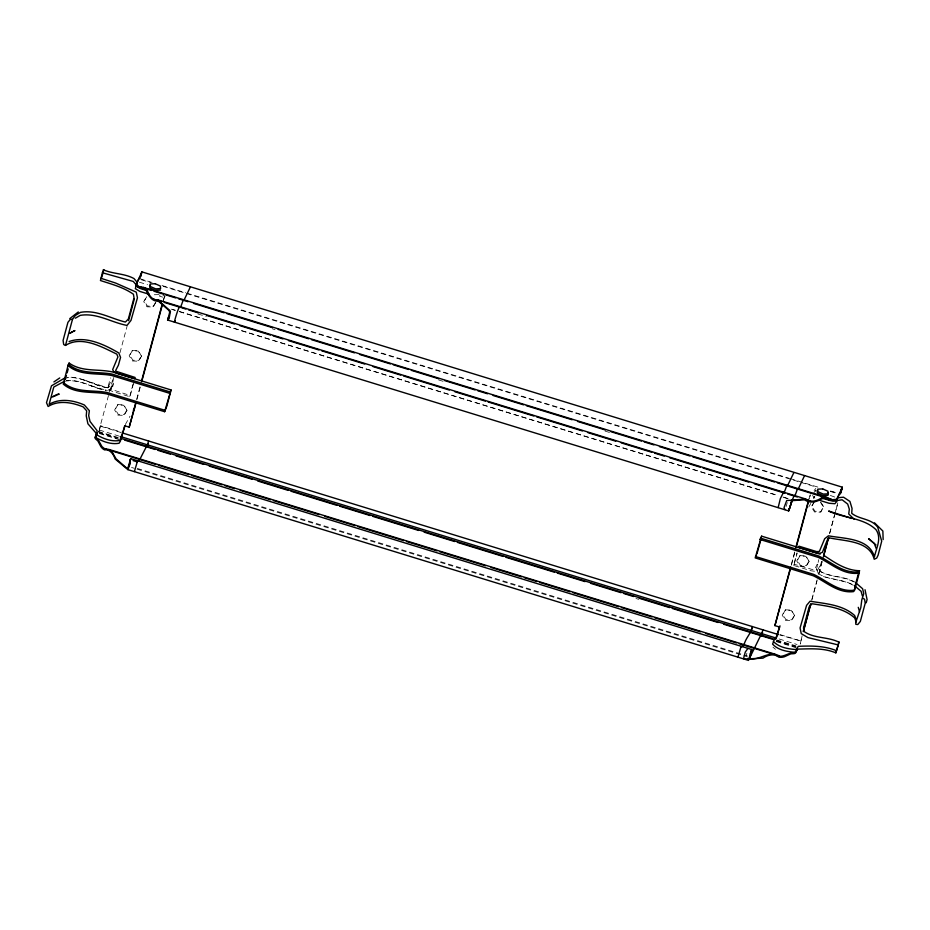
<?xml version="1.0" encoding="UTF-8"?>
<svg xmlns="http://www.w3.org/2000/svg" width="930" height="930" viewBox="0 0 930 930"><rect width="100%" height="100%" fill="white"/><g stroke="black" fill="none" stroke-linecap="round" stroke-linejoin="round"><path stroke-width="0.7" stroke-dasharray="4.65 3.49" d="M126.968 410.421L123.864 404.864L117.936 404.643L114.611 409.967L117.912 415.14L124.085 415.373L126.968 410.421L123.678 405.236L117.506 405.015M141.511 356.248L138.396 350.691L132.478 350.471L129.154 355.795L132.444 360.98L138.628 361.2L141.511 356.248L138.221 351.075L132.037 350.843M794.546 615.613L791.43 610.057L785.513 609.836L782.188 615.16L785.49 620.345L791.663 620.566L794.546 615.613L791.256 610.44L785.071 610.208M809.088 561.441L805.973 555.884L800.044 555.675L796.731 560.999L800.021 566.172L806.205 566.393L809.088 561.441L805.787 556.268L799.614 556.035M814.157 501.875L811.262 506.827L814.564 512L820.737 512.232L823.666 506.687L820.516 501.723M815.808 491.354L815.924 490.145L813.529 493.109M100.301 426.126L99.115 430.718M853.333 585.284C842.522 578.89 828.781 580.471 818.307 573.612L816.528 569.253L818.784 559.616M99.859 428.358L100.405 425.684L121.202 432.078M800.3 643.665L801.974 636.783M746.29 655.627L746.883 653.151M821.527 561.348L819.621 568.858L820.748 571.671C831.036 577.6 844.312 576.1 854.693 582.459M128.328 396.261L112.042 391.251L108.787 389.507L107.834 387.612L110.449 377.894M120.981 432.508L100.173 426.114L109.043 393.483M109.415 392.076L113.332 377.115M119.935 352.889L127.073 326.291M133.641 383.021L130.281 395.517L111.24 389.345L113.82 377.417M133.037 384.183L129.689 396.68L130.281 395.517M136.687 399.272L140.43 385.334M163.25 300.332L164.587 296.379L161.216 295.345M136.884 399.621L140.581 385.857M163.482 300.518L164.587 296.379M791.36 564.301L794.732 551.757M808.937 498.805L810.286 494.853L809.17 499.026M791.395 565.242L794.72 552.862M793.592 565.417L794.185 564.254L813.518 569.869L814.529 569.497L817.249 564.231L820.248 565.149L817.528 570.416L815.157 571.299L811.239 570.834L793.592 565.417L796.94 552.908M794.185 564.254L797.173 553.141M802.125 635.818L800.288 644.106M811.89 599.42L817.156 579.82M818.656 574.217L822.039 561.627M829.548 533.622L834.431 515.429M834.815 514.023L837.814 502.828M811.739 600.385L817.005 580.785M818.877 573.787L822.26 561.185M829.769 533.192L837.663 503.793M99.847 428.811L98.836 431.764M786.141 506.432L787.28 502.56M107.834 387.612L110.554 382.335L113.553 383.265L112.414 387.926L108.647 390.844M110.833 388.531L113.553 383.265M160.088 294.996L159.495 296.159L163.994 297.542M125.306 424.592L129.991 416.233M808.775 506.99L810.774 503.397M813.448 498.62L814.785 496.236L814.192 497.399L809.693 496.016M155.403 302.68L153.334 306.237L147.405 306.028L144.243 301.053L147.01 296.31L143.697 301.634L146.987 306.807L153.171 307.028L156.054 302.076M132.478 350.471L129.712 355.225L132.862 360.189L138.791 360.41L141.558 355.655M117.936 404.643L115.169 409.398L118.331 414.362L124.248 414.582L127.015 409.828M814.587 501.502L811.82 506.257L814.982 511.221L820.899 511.442L823.666 506.687M800.044 555.675L797.277 560.418L800.439 565.394L806.368 565.603L809.135 560.86M785.513 609.836L782.746 614.591L785.897 619.554L791.825 619.775L794.592 615.021M814.087 490.552L815.808 488.424M171.073 309.12L175.305 310.225M158.96 294.612L152.055 294.798M64.263 378.301C80.178 374.43 93.907 386.613 109.054 387.845C94.883 386.555 82.247 376.243 67.518 377.278M64.391 381.323C77.585 378.638 89.617 386.183 101.94 389.519M66.216 380.44C80.131 379.359 92.698 387.287 105.811 390.716M823.387 576.612L846.498 581.924L852.88 584.703M91.361 386.031L103.858 389.519M105.055 389.844L107.45 390.519M139.849 278.698L152.334 282.534M161.994 285.498L185.628 292.764M187.011 293.194L788.977 478.218M790.082 478.555L818.144 487.18M830.583 491.005L837.523 493.144M830.688 491.203L837.523 493.307M141.453 279.825L150.718 282.534M163.157 286.359L816.54 487.192M830.362 491.447L837.302 493.574M139.337 282.185L147.544 284.708M162.936 295.194L165.68 296.031M272.246 328.79L275.024 329.639M438.635 379.94L444.18 381.637M605.035 431.078L610.58 432.787M197.962 313.98L206.274 316.537M179.432 311.492L778.433 495.609M782.955 497.004L788.419 498.678M172.434 309.539L175.166 310.376M179.281 311.643L778.294 495.76M783.839 497.469L788.268 498.829M780.038 634.586L800.846 640.979L779.817 635.016M99.382 430.055L118.761 436.007M779.061 638.968L797.057 644.502M98.15 431.357L118.912 437.739M776.445 639.852L795.824 645.804M98.406 432.031L119.168 438.414M776.701 640.526L796.08 646.478M99.184 432.927L117.18 438.46M776.097 640.991L795.476 646.955M99.44 433.578L120.203 439.96M635.969 598.502L638.736 599.35M776.352 641.642L795.731 647.606M137.303 468.441L747.406 655.976M131.537 467.453L134.257 468.29M137.012 469.139L747.115 656.661M830.351 495.446L835.593 497.364M855.461 582.413C844.835 575.949 831.42 577.379 820.748 571.671M82.77 379.533L107.741 387.845L110.089 386.101L110.554 382.335M772.97 647.175L775.481 649.291M812.471 495.492L814.901 498.178M820.33 502.095L823.62 507.28M818.307 573.612L816.284 567.939L816.528 569.253M817.249 564.231L817.284 565.207"/><path stroke-width="1.4" d="M840.464 493.412L842.301 487.18L141.86 271.874L141.36 274.129M171.05 389.949L169.946 391.902L111.833 374.034C97.452 371.396 80.445 374.627 68.553 364.281L69.111 363.072C82.119 372.267 98.01 368.652 112.472 371.954L171.05 389.949L166.854 406.108L164.633 411.699L106.52 393.843C92.14 391.204 75.132 394.436 63.24 384.078L63.996 382.137M190.266 287.207L183.873 300.437L188.034 301.715M761.542 536.75L761.6 536.157L820.167 554.164M793.813 472.731L787.419 485.948L787.164 485.262A7.463 0.605 -72.9 0 0 786.199 487.111A9.288 0.744 -72.9 0 1 783.595 492.179L780.351 498.608L778.178 507.524M168.946 316.723L167.598 320.013L788.687 510.919L792.337 499.654M883.14 539.598L882.861 531.03L874.514 522.834M748.79 659.196L751.394 650.651L749.894 657.522L750.173 656.824L751.835 649.559L130.746 458.653L129.096 465.918M137.384 461.826L137.57 460.757L134.408 471.591M740.931 647.35L741.117 646.269L737.967 657.115M103.335 271.688L103.707 269.584L102.428 272.757L133.257 281.441L136.326 284.952M130.27 460.42L130.386 459.792L127.922 467.848L126.747 468.116L116.052 458.839L112.158 452.038L109.635 449.853L104.497 448.644L101.975 446.632L98.661 440.68L96.127 438.135A4.72 1.918 15 0 1 95.453 436.507L97.394 432.717M854.879 586.772L854.519 590.55L853.426 591.643C838.023 593.456 826.154 581.913 813.297 575.775L755.183 557.907L761.112 537.807L760.124 539.505L818.237 557.361C831.095 563.499 842.964 575.054 858.367 573.229L859.378 572.427L854.914 589.074L853.798 590.259C838.395 592.073 826.526 580.518 813.669 574.38L755.555 556.524M862.796 598.304L864.586 599.199L865.202 603.314L860.343 621.414L857.786 624.542L855.821 624.286L855.716 622.496L860.796 607.685L861.808 599.769L863.772 593.7L862.598 588.713L856.019 583.029M97.092 433.822L95.162 437.542A4.72 1.918 15 0 0 95.848 439.181L97.801 440.867L100.87 446.609A14.648 8.591 86.2 0 0 104.706 449.934A16.961 9.951 86.2 0 1 115.181 459.025L127.898 469.65L748.522 660.416L749.01 658.754M102.428 272.757L100.44 280.523C111.681 284.208 123.713 287.347 133.432 294.252L134.025 297.856L128.363 318.967L125.399 322.036C110.507 318.467 96.267 309.446 80.445 312.364L75.342 315.468L72.459 319.443L65.484 345.425L63.693 344.53L63.077 340.415L67.937 322.303L70.506 319.188L72.459 319.443M141.372 273.676L141.511 273.083L140.639 274.664M841.824 488.982L841.952 488.378L841.08 489.971M773.458 641.944L772.586 644.106C778.015 650.21 787.222 651.651 795.034 652.337L797.638 649.105C810.332 648.849 823.713 647.745 835.849 652.86L838.221 644.932L807.961 637.608L801.242 633.632L800.079 627.971L806.577 605.36L810.077 601.198C825.41 603.803 842.475 604.547 854.624 615.486L856.123 619.357M148.626 441.006L146.928 446.853M752.172 626.518C751.335 633.69 745.907 637.271 743.907 645.083M789.268 508.757L789.07 509.907L792.302 499.875L788.687 510.919M762.891 629.819L761.193 635.655M65.379 379.405L66.425 375.476M67.134 372.86L68.192 368.931M128.584 320.687L134.362 298.728M124.98 425.8L121.33 437.53M64.391 381.323L53.789 387.02L49.151 404.306C60.09 397.994 73.261 400.191 84.339 404.969L89.373 410.723L88.687 415.652L90.012 421.406L97.185 430.788L95.453 437.298C102.358 441.459 110.937 444.761 119.075 443.238L120.365 441.204L124.713 425.754L129.212 427.137L135.943 402.051M141.546 381.149L162.122 304.505M136.14 402.365L129.212 427.137M141.686 381.73L162.378 304.645M164.633 411.699L170.562 391.6L169.574 393.297L111.46 375.429C97.08 372.791 80.073 376.022 68.181 365.664L68.274 364.595L63.612 382.683C75.504 393.041 92.512 389.81 106.892 392.448L165.005 410.316M169.574 393.297L169.946 391.902M760.124 539.505L761.6 536.157M761.275 537.912L756.974 553.78M751.847 629.215L752.079 628.331M780.003 625.832L779.41 626.994L774.911 625.611L790.616 567.079M795.848 547.572L808.565 500.189M790.663 567.998L774.911 625.611M796.196 547.351L808.798 500.421M779.41 626.994L776.783 635.981L773.33 641.328C778.759 647.431 787.977 648.884 795.778 649.559L798.382 646.327C811.111 645.792 824.201 645.687 836.349 650.64M779.677 627.041L776.411 637.782M803.253 631.61L810.762 603.617M823.538 556.024L828.421 537.819M803.474 631.179L810.611 604.581M823.387 556.989L828.642 537.389M855.228 585.458L858.39 573.671M866.202 602.791L867.074 599.571L865.016 589.725M750.278 653.639L751.835 649.559M147.951 444.854L148.3 443.703M762.216 633.667L762.554 632.505M139.965 277.977L139.849 278.698M841.813 489.424L841.104 491.668M837.837 645.095L839.116 641.921L835.849 652.86M790.535 503.63L794.301 495.469A9.288 0.744 -72.9 0 0 796.917 490.401A7.463 0.605 -72.9 0 1 797.87 488.552M168.795 316.863L167.981 319.002L169.679 312.294L169.051 310.469L158.356 301.192C151.95 301.727 148.626 295.635 146.324 290.753C144.138 287.242 139.221 289.428 136.954 286.045A4.72 1.918 15 0 1 136.268 284.417L141.86 271.874M101.451 277.989L102.719 274.048M140.651 276.361L141.023 275.28L140.337 276.884M840.778 492.191L840.29 493.993M858.75 572.369L859.564 570.729L858.739 571.845C843.347 573.659 831.467 562.104 818.609 555.966L760.496 538.11M175.154 320.734C172.294 328.29 178.479 305.714 180.036 306.656A9.288 0.744 -72.9 0 0 182.652 301.599A7.463 0.605 -72.9 0 1 183.605 299.739L183.873 300.437M139.256 278.047L136.547 283.371A4.72 1.918 15 0 0 137.233 285.01L139.175 286.696L151.369 290.439M138.965 461.082L146.591 446.249L146.847 446.923L124.701 440.123M756.078 556.175L756.485 555.222M742.512 646.594L743.593 644.513L743.837 645.164M839.697 493.353L836.988 498.666A4.72 1.918 15 0 1 835.035 499.491L832.118 499.689L777.341 482.844M798.138 489.238L804.566 475.579M748.952 659.37L760.856 635.062L761.112 635.736M797.196 649.279L795.894 651.802A4.72 1.918 15 0 1 793.941 652.628C787.582 652.674 781.944 659.103 775.504 654.894M797.533 649.117L795.615 652.848A4.72 1.918 15 0 1 793.662 653.674L790.744 653.86L784.467 656.731A14.648 10.265 -49.1 0 1 778.712 657.115A16.961 11.881 -49.1 0 0 762.995 658.149L744.163 659.068L743.768 657.65L745.267 652.093L747.941 648.361M133.327 410.258L134.664 407.875M121.109 438.425L119.819 440.46C111.693 441.983 103.102 438.681 96.197 434.519M127.898 469.65L130.316 463.07L129.991 460.129L130.746 458.653M842.301 487.18L836.709 499.712A4.72 1.918 15 0 1 834.756 500.538C830.141 501.886 826.514 496.736 821.864 498.794C816.703 502.072 809.879 503.676 804.531 499.805L791.174 500.689M69.785 318.606L78.283 311.969M65.484 345.425C81.422 335.277 101.87 346.925 116.796 354.121L117.924 356.922L112.681 369.559L113.634 371.454L116.889 373.197L134.536 378.626L135.129 377.464L116.087 371.291L115.68 370.477L118.401 365.211L120.563 357.387L118.819 352.97C104.579 344.658 85.688 335.486 69.087 341.543M53.894 381.928L59.741 377.94M72.284 331.731L69.924 333.231L74.981 330.592L73.47 330.987M75.353 318.188L80.306 315.351C96.767 312.596 111.333 322.478 127.026 325.419L130.967 320.432L137.454 297.809L136.292 292.148L115.553 283.011L100.928 278.303M51.987 397.098L56.126 394.925M785.001 509.628L784.037 507.641L786.71 500.561L805.717 498.98A16.961 11.881 -49.1 0 0 821.434 497.945A14.648 10.265 -49.1 0 1 827.188 497.562L832.118 499.689M64.263 378.301L51.487 385.811L46.5 402.69L48.128 406.48C58.857 399.842 72.098 402.434 83.154 406.887L86.676 410.816L86.246 415.896L87.908 423.789L96.441 433.566M53.208 396.645L59.229 394.053L57.16 394.39M167.598 320.013L169.086 318.63L170.446 311.143L157.902 299.855A16.961 9.951 86.2 0 1 147.428 290.765A14.648 8.591 86.2 0 0 143.592 287.44L139.175 286.696M747.522 658.428C758.799 661.893 769.145 649.454 779.631 656.162M160.46 290.102L155.298 290.369L149.869 287.951L149.602 285.266M859.564 570.729C846.067 570.45 835.152 562.871 824.433 555.78M851.903 518.44L828.63 511.035C843.801 518.37 863.435 517.557 876.002 529.682C882.012 538.307 876.304 547.898 874.421 556.849C869.062 537.854 843.975 538.83 828.456 535.796L824.689 538.714L819.377 551.444L816.68 551.618L799.033 546.201L798.428 547.351L816.087 552.78L820.004 553.245L822.376 552.362L827.456 539.691L829.804 537.947C844.963 541.295 869.573 540.609 874.212 559.267L876.723 558.058L878.106 555.175L881.71 541.179L877.711 527.194C871.457 518.428 859.401 519.591 851.717 513.314L852.043 508.443L849.927 501.421L843.522 497.201L838.267 497.701L835.663 500.933L829.874 500.503L821.841 498.027M103.323 269.758C113.216 274.152 124.492 273.315 134.025 278.582L137.07 282.174L135.338 288.684L139.93 291.439L149.311 294.322M143.592 287.44L827.188 497.562M154.078 291.276L163.552 294.182M166.261 295.019L175.747 297.937M178.455 298.763L182.513 300.018M193.58 303.413L224.084 312.794M226.862 313.643L272.618 327.709M278.163 329.418L308.667 338.787M311.445 339.648L354.423 352.854M359.968 354.562L390.472 363.932M393.25 364.793L408.502 369.477M411.269 370.326L439.007 378.859M444.552 380.556L475.056 389.937M477.834 390.786L487.541 393.774M493.086 395.483L523.59 404.852M526.368 405.701L572.124 419.767M577.67 421.476L605.395 429.997M610.94 431.706L641.456 441.076M644.223 441.936L653.93 444.912M659.475 446.621L689.979 456.002M692.757 456.851L738.513 470.917M744.058 472.626L774.562 481.996M146.033 290.311L140.674 288.66L136.082 285.905M819.749 500.398L829.13 503.281L834.919 503.711L837.523 500.48L842.15 499.782L847.683 504.083L849.334 509.187L848.73 513.965L854.054 519.161M157.902 299.855L805.717 498.98M153.496 299.111L161.541 301.587M164.215 302.413L180.304 307.353M181.687 307.784L185.849 309.062M188.616 309.911L198.323 312.899M206.646 315.456L234.383 323.977M239.928 325.674L270.432 335.056M273.199 335.904L282.906 338.892M288.451 340.601L318.967 349.971M321.733 350.831L364.723 364.037M373.035 366.594L400.772 375.116M403.539 375.976L449.306 390.042M454.851 391.739L485.355 401.121M488.122 401.969L533.878 416.036M536.657 416.884L582.413 430.95M587.958 432.659L615.695 441.18M621.24 442.889L651.744 452.259M654.522 453.119L664.229 456.095M669.774 457.804L700.278 467.186M703.045 468.034L748.801 482.1M754.358 483.798L784.862 493.179M787.629 494.028L797.254 496.992M802.613 498.643L810.658 501.107M838.744 642.084C827.805 636.62 814.145 638.654 804.101 631.54L803.508 627.936L809.181 606.813L812.134 603.756C826.875 606.139 843.138 607.476 854.74 617.973L856.181 621.972M122.318 432.927L778.468 634.609M120.144 436.437L776.294 638.12M120.296 438.17L775.062 639.422M148.242 447.353L155.171 449.481M157.949 450.341L170.423 454.177M175.968 455.874L203.705 464.396M209.25 466.104L252.239 479.322M257.784 481.019L288.288 490.401M291.055 491.249L336.811 505.316M339.59 506.164L370.094 515.546M372.872 516.394L418.628 530.46M424.173 532.169L454.677 541.539M457.455 542.399L503.211 556.466M505.978 557.314L554.513 572.229M557.291 573.078L585.017 581.61M590.562 583.308L621.066 592.689M623.844 593.538L633.551 596.525M639.096 598.234L669.6 607.604M672.378 608.464L718.134 622.519M723.68 624.228L772.551 639.247M108.659 449.353L774.969 654.162M104.497 448.644L155.543 464.337M158.309 465.186L188.813 474.567M191.592 475.416L222.096 484.797M224.874 485.646L234.581 488.634M240.126 490.331L270.63 499.712M273.397 500.561L319.153 514.627M324.709 516.336L355.214 525.706M357.98 526.566L403.736 540.621M406.515 541.481L437.019 550.851M439.797 551.711L485.553 565.777M491.098 567.474L521.602 576.856M524.369 577.704L536.854 581.541M539.633 582.389L570.137 591.771M572.903 592.619L618.659 606.686M621.438 607.546L651.942 616.915M654.72 617.764L700.476 631.83M706.021 633.539L736.525 642.921M739.292 643.769L772.749 654.046M133.037 460.583L137.129 461.838M854.612 585.83L861.11 591.306L862.377 596.002M876.025 544.968L868.585 538.679L874.235 543.469L876.223 548.526M69.111 363.072L69.39 363.804M858.274 607.325L859.553 611.859M827.758 492.598L828.037 495.295L822.876 495.574L817.447 493.156L817.168 490.459M155.136 283.708L150.195 283.976L150.451 286.556L155.659 288.87L160.611 288.602L160.344 286.022L155.136 283.708M822.713 488.901L817.772 489.168L818.028 491.749L823.236 494.074L828.177 493.807L827.921 491.214L822.713 488.901"/></g></svg>
